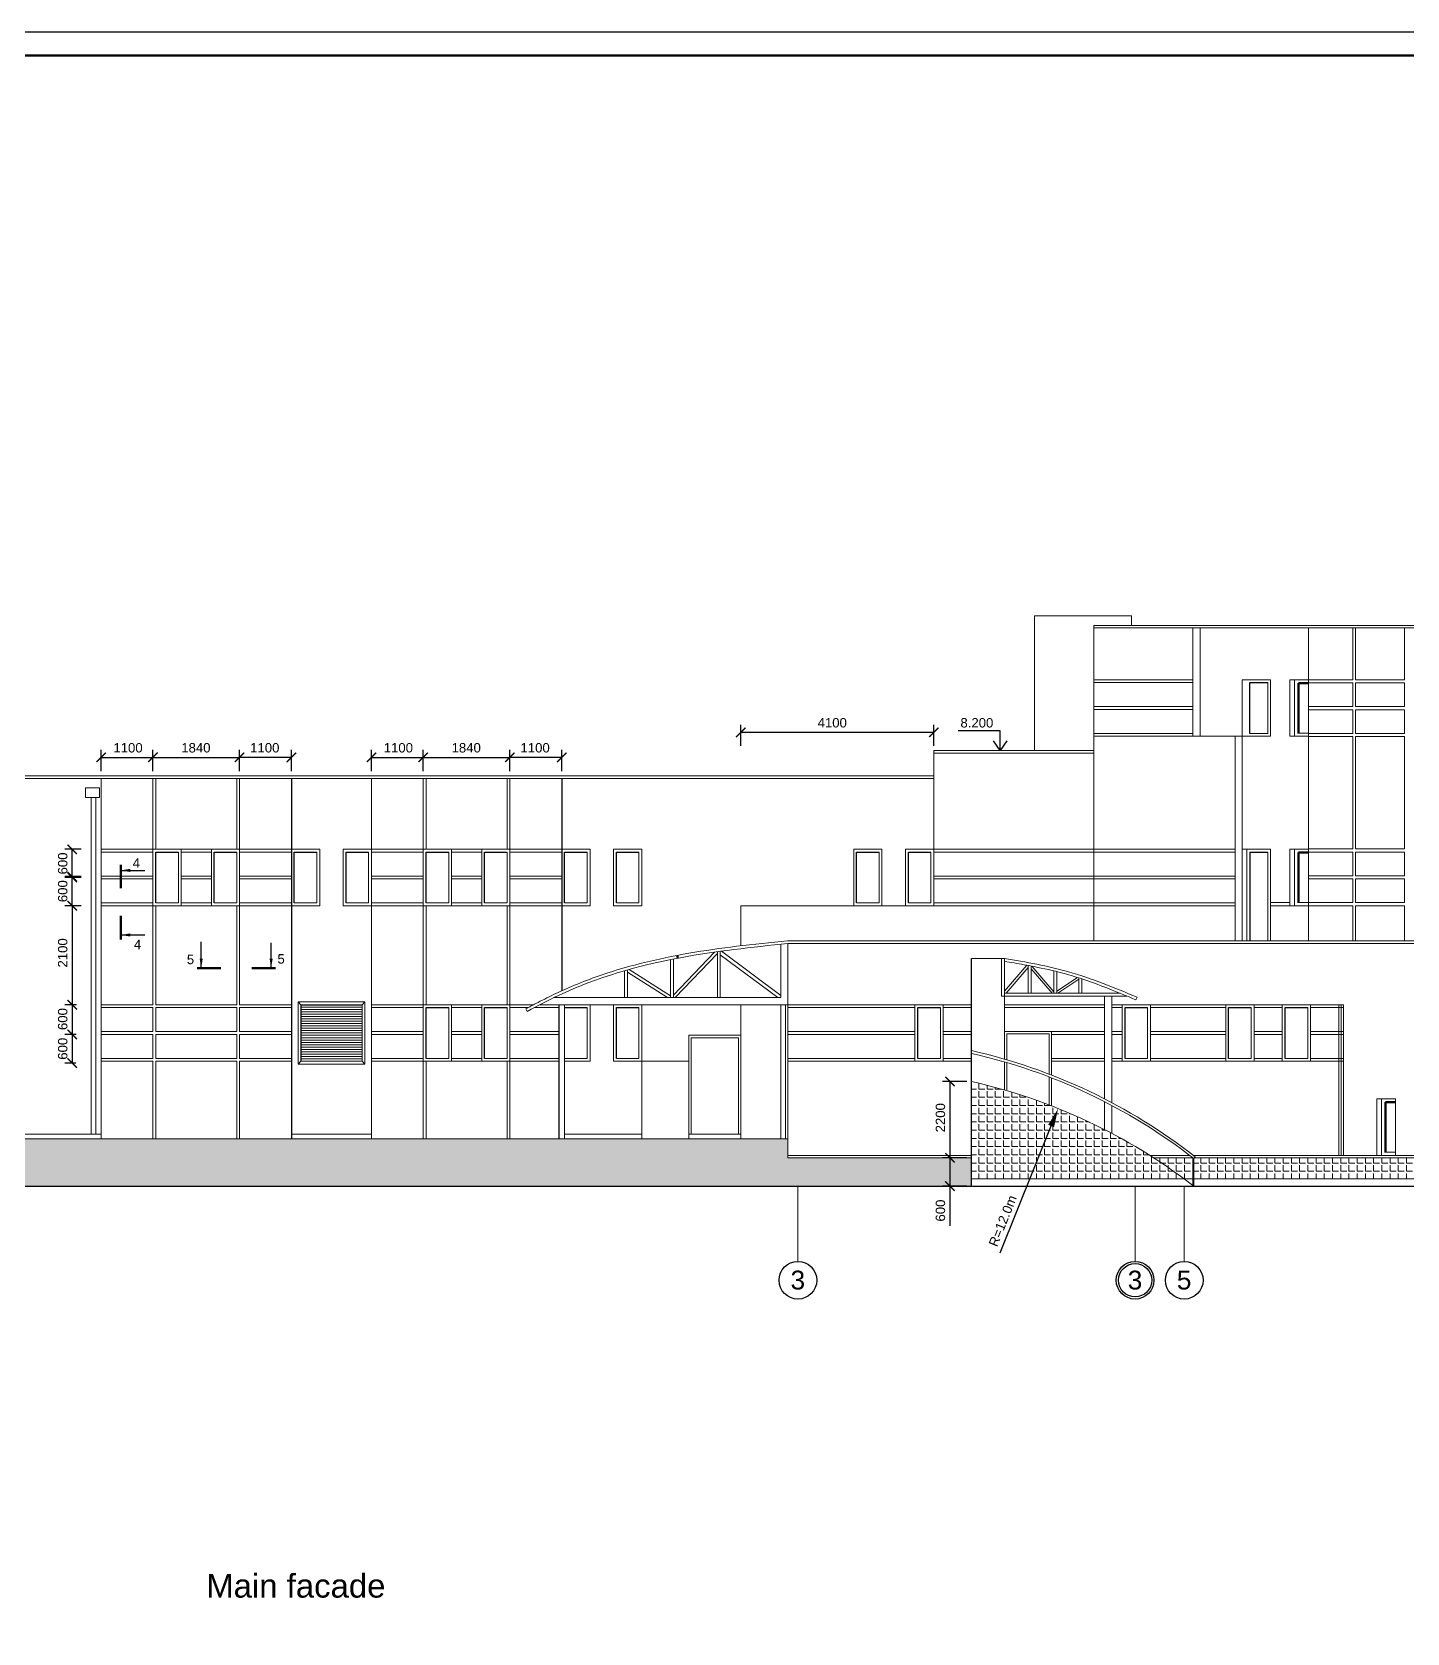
# Model space of a CAD drawing. Header units: millimetres. Extents: x -273 to 3634, y 3015 to 4572.
# Drawn here: x -25.6 to 266.4, y 4232 to 4572 of the extents above; entities that cross this region are included whole.
import ezdxf

# ---------------------------------------------------------------- set-up
doc = ezdxf.new("R2010")
doc.units = ezdxf.units.MM
doc.layers.add('@', color=250, linetype='Continuous', lineweight=60)
doc.styles.get("Standard").update_dxf_attribs({"font": 'arial.ttf', "height": 2})
doc.dimstyles.new('ISO-25', dxfattribs={"dimtxt": 2, "dimasz": 2, "dimexe": 1.6, "dimexo": 1, "dimgap": 1, "dimtad": 1, "dimdsep": 46, "dimtxsty": 'Standard', "dimblk": 'ARCHTICK', "dimcen": 2, "dimadec": 0, "dimazin": 0, "dimtfac": 1, "dimtmove": 0, "dimatfit": 3, "dimfxl": 1, "dimarcsym": 0})
pattern_1 = [(0, (-402.5253, 3013.3849), (0, 1.74625), [1.27, -0.47625]), (90, (-402.5253, 3013.3849), (-1.74625, 1e-16), [1.27, -0.47625])]

# ---------------------------------------------------------------- blocks, each defined once
blk = doc.blocks.new('_ArchTick')
at = {"color": 0, "linetype": 'ByBlock', "lineweight": 15, "const_width": 0.15}
blk.add_lwpolyline([(-0.5, -0.5), (0.5, 0.5)], dxfattribs=at)
blk = doc.blocks.new('*D29')
at = {"layer": '@', "color": 0, "lineweight": -2, "transparency": 16777216}
blk.add_line((180.01, 4312.75), (190.83, 4339.69), dxfattribs=at)
at = {"layer": '@', "color": 0, "lineweight": 15, "transparency": 16777216}
blk.add_solid([(190.21, 4339.93), (191.45, 4339.44), (192.32, 4343.4)], dxfattribs=at)
at = {"layer": 'Defpoints', "color": 0, "lineweight": 15, "transparency": 16777216}
for p in [(192.32, 4343.4), (147.62, 4232.03)]:
    blk.add_point(p, dxfattribs=at)
at = {"layer": '@', "color": 0, "lineweight": 15, "transparency": 16777216, "insert": (180.56, 4319.54), "char_height": 2, "attachment_point": 5, "rotation": 68.1308}
blk.add_mtext('R=12.0m', dxfattribs=at)
blk = doc.blocks.new('*D30')
at = {"layer": '@', "color": 0, "lineweight": -2, "transparency": 16777216}
for p, q in [((172.91, 4332.93), (167.75, 4332.93)), ((169.35, 4332.93), (169.35, 4326.93)), ((172.91, 4326.93), (167.75, 4326.93)), ((169.35, 4326.93), (169.35, 4318.51))]:
    blk.add_line(p, q, dxfattribs=at)
at = {"layer": 'Defpoints', "color": 0, "lineweight": 15, "transparency": 16777216}
for p in [(173.91, 4332.93), (169.35, 4326.93), (173.91, 4326.93)]:
    blk.add_point(p, dxfattribs=at)
at = {"layer": '@', "color": 0, "lineweight": -2, "transparency": 16777216, "xscale": 2, "yscale": 2, "zscale": 2}
for p, rotation in [((169.35, 4332.93), 90), ((169.35, 4326.93), 270)]:
    blk.add_blockref('_ArchTick', p, dxfattribs=dict(at, rotation=rotation))
at = {"layer": '@', "color": 0, "lineweight": 15, "transparency": 16777216, "insert": (167.33, 4321.72), "char_height": 2, "attachment_point": 5, "rotation": 90}
blk.add_mtext('600', dxfattribs=at)
blk = doc.blocks.new('*D31')
at = {"layer": '@', "color": 0, "lineweight": -2, "transparency": 16777216}
for p, q in [((172.91, 4349.12), (167.75, 4349.12)), ((169.35, 4349.12), (169.35, 4332.93)), ((168.35, 4332.93), (167.75, 4332.93))]:
    blk.add_line(p, q, dxfattribs=at)
at = {"layer": 'Defpoints', "color": 0, "lineweight": 15, "transparency": 16777216}
for p in [(173.91, 4349.12), (169.35, 4332.93), (169.35, 4332.93)]:
    blk.add_point(p, dxfattribs=at)
at = {"layer": '@', "color": 0, "lineweight": -2, "transparency": 16777216, "xscale": 2, "yscale": 2, "zscale": 2}
for p, rotation in [((169.35, 4349.12), 90), ((169.35, 4332.93), 270)]:
    blk.add_blockref('_ArchTick', p, dxfattribs=dict(at, rotation=rotation))
at = {"layer": '@', "color": 0, "lineweight": 15, "transparency": 16777216, "insert": (167.33, 4341.43), "char_height": 2, "attachment_point": 5, "rotation": 90}
blk.add_mtext('2200', dxfattribs=at)
blk = doc.blocks.new('*D32')
at = {"layer": '@', "color": 0, "lineweight": -2, "transparency": 16777216}
for p, q in [((124.91, 4420.43), (124.91, 4424.86)), ((165.91, 4423.26), (124.91, 4423.26)), ((165.91, 4420.43), (165.91, 4424.86))]:
    blk.add_line(p, q, dxfattribs=at)
at = {"layer": 'Defpoints', "color": 0, "lineweight": 15, "transparency": 16777216}
for p in [(124.91, 4423.26), (124.91, 4419.43), (165.91, 4419.43)]:
    blk.add_point(p, dxfattribs=at)
at = {"layer": '@', "color": 0, "lineweight": -2, "transparency": 16777216, "xscale": 2, "yscale": 2, "zscale": 2, "rotation": 180}
blk.add_blockref('_ArchTick', (124.91, 4423.26), dxfattribs=at)
at = {"layer": '@', "color": 0, "lineweight": -2, "transparency": 16777216, "xscale": 2, "yscale": 2, "zscale": 2}
blk.add_blockref('_ArchTick', (165.91, 4423.26), dxfattribs=at)
at = {"layer": '@', "color": 0, "lineweight": 15, "transparency": 16777216, "insert": (144.35, 4425.28), "char_height": 2, "attachment_point": 5}
blk.add_mtext('4100', dxfattribs=at)
blk = doc.blocks.new('*D33')
at = {"layer": '@', "color": 0, "lineweight": -2, "transparency": 16777216}
for p, q in [((75.91, 4415.03), (75.91, 4419.55)), ((86.91, 4415.03), (86.91, 4419.55)), ((86.91, 4417.95), (75.91, 4417.95))]:
    blk.add_line(p, q, dxfattribs=at)
at = {"layer": 'Defpoints', "color": 0, "lineweight": 15, "transparency": 16777216}
for p in [(75.91, 4417.95), (75.91, 4414.03), (86.91, 4414.03)]:
    blk.add_point(p, dxfattribs=at)
at = {"layer": '@', "color": 0, "lineweight": -2, "transparency": 16777216, "xscale": 2, "yscale": 2, "zscale": 2, "rotation": 180}
blk.add_blockref('_ArchTick', (75.91, 4417.95), dxfattribs=at)
at = {"layer": '@', "color": 0, "lineweight": -2, "transparency": 16777216, "xscale": 2, "yscale": 2, "zscale": 2}
blk.add_blockref('_ArchTick', (86.91, 4417.95), dxfattribs=at)
at = {"layer": '@', "color": 0, "lineweight": 15, "transparency": 16777216, "insert": (81.26, 4419.97), "char_height": 2, "attachment_point": 5}
blk.add_mtext('1100', dxfattribs=at)
blk = doc.blocks.new('*D34')
at = {"layer": '@', "color": 0, "lineweight": -2, "transparency": 16777216}
for p, q in [((57.51, 4415.03), (57.51, 4419.55)), ((75.91, 4418.95), (75.91, 4419.55)), ((57.51, 4417.95), (75.91, 4417.95))]:
    blk.add_line(p, q, dxfattribs=at)
at = {"layer": 'Defpoints', "color": 0, "lineweight": 15, "transparency": 16777216}
for p in [(75.91, 4417.95), (75.91, 4417.95), (57.51, 4414.03)]:
    blk.add_point(p, dxfattribs=at)
at = {"layer": '@', "color": 0, "lineweight": -2, "transparency": 16777216, "xscale": 2, "yscale": 2, "zscale": 2, "rotation": 180}
blk.add_blockref('_ArchTick', (57.51, 4417.95), dxfattribs=at)
at = {"layer": '@', "color": 0, "lineweight": -2, "transparency": 16777216, "xscale": 2, "yscale": 2, "zscale": 2}
blk.add_blockref('_ArchTick', (75.91, 4417.95), dxfattribs=at)
at = {"layer": '@', "color": 0, "lineweight": 15, "transparency": 16777216, "insert": (66.63, 4419.97), "char_height": 2, "attachment_point": 5}
blk.add_mtext('1840', dxfattribs=at)
blk = doc.blocks.new('*D35')
at = {"layer": '@', "color": 0, "lineweight": -2, "transparency": 16777216}
for p, q in [((46.51, 4415.03), (46.51, 4419.55)), ((57.51, 4418.95), (57.51, 4419.55)), ((46.51, 4417.95), (57.51, 4417.95))]:
    blk.add_line(p, q, dxfattribs=at)
at = {"layer": 'Defpoints', "color": 0, "lineweight": 15, "transparency": 16777216}
for p in [(57.51, 4417.95), (57.51, 4417.95), (46.51, 4414.03)]:
    blk.add_point(p, dxfattribs=at)
at = {"layer": '@', "color": 0, "lineweight": -2, "transparency": 16777216, "xscale": 2, "yscale": 2, "zscale": 2, "rotation": 180}
blk.add_blockref('_ArchTick', (46.51, 4417.95), dxfattribs=at)
at = {"layer": '@', "color": 0, "lineweight": -2, "transparency": 16777216, "xscale": 2, "yscale": 2, "zscale": 2}
blk.add_blockref('_ArchTick', (57.51, 4417.95), dxfattribs=at)
at = {"layer": '@', "color": 0, "lineweight": 15, "transparency": 16777216, "insert": (52.22, 4419.97), "char_height": 2, "attachment_point": 5}
blk.add_mtext('1100', dxfattribs=at)
blk = doc.blocks.new('*D36')
at = {"layer": '@', "color": 0, "lineweight": -2, "transparency": 16777216}
for p, q in [((0.11, 4415.03), (0.11, 4419.55)), ((18.51, 4418.95), (18.51, 4419.55)), ((0.11, 4417.95), (18.51, 4417.95))]:
    blk.add_line(p, q, dxfattribs=at)
at = {"layer": 'Defpoints', "color": 0, "lineweight": 15, "transparency": 16777216}
for p in [(18.51, 4417.95), (18.51, 4417.95), (0.11, 4414.03)]:
    blk.add_point(p, dxfattribs=at)
at = {"layer": '@', "color": 0, "lineweight": -2, "transparency": 16777216, "xscale": 2, "yscale": 2, "zscale": 2, "rotation": 180}
blk.add_blockref('_ArchTick', (0.11, 4417.95), dxfattribs=at)
at = {"layer": '@', "color": 0, "lineweight": -2, "transparency": 16777216, "xscale": 2, "yscale": 2, "zscale": 2}
blk.add_blockref('_ArchTick', (18.51, 4417.95), dxfattribs=at)
at = {"layer": '@', "color": 0, "lineweight": 15, "transparency": 16777216, "insert": (9.23, 4419.97), "char_height": 2, "attachment_point": 5}
blk.add_mtext('1840', dxfattribs=at)
blk = doc.blocks.new('*D37')
at = {"layer": '@', "color": 0, "lineweight": -2, "transparency": 16777216}
for p, q in [((-10.89, 4415.03), (-10.89, 4419.55)), ((0.11, 4418.95), (0.11, 4419.55)), ((-10.89, 4417.95), (0.11, 4417.95))]:
    blk.add_line(p, q, dxfattribs=at)
at = {"layer": 'Defpoints', "color": 0, "lineweight": 15, "transparency": 16777216}
for p in [(0.11, 4417.95), (0.11, 4417.95), (-10.89, 4414.03)]:
    blk.add_point(p, dxfattribs=at)
at = {"layer": '@', "color": 0, "lineweight": -2, "transparency": 16777216, "xscale": 2, "yscale": 2, "zscale": 2, "rotation": 180}
blk.add_blockref('_ArchTick', (-10.89, 4417.95), dxfattribs=at)
at = {"layer": '@', "color": 0, "lineweight": -2, "transparency": 16777216, "xscale": 2, "yscale": 2, "zscale": 2}
blk.add_blockref('_ArchTick', (0.11, 4417.95), dxfattribs=at)
at = {"layer": '@', "color": 0, "lineweight": 15, "transparency": 16777216, "insert": (-5.18, 4419.97), "char_height": 2, "attachment_point": 5}
blk.add_mtext('1100', dxfattribs=at)
blk = doc.blocks.new('*D38')
at = {"layer": '@', "color": 0, "lineweight": -2, "transparency": 16777216}
for p, q in [((18.51, 4415.03), (18.51, 4419.55)), ((29.51, 4415.03), (29.51, 4419.55)), ((29.51, 4417.95), (18.51, 4417.95))]:
    blk.add_line(p, q, dxfattribs=at)
at = {"layer": 'Defpoints', "color": 0, "lineweight": 15, "transparency": 16777216}
for p in [(18.51, 4417.95), (18.51, 4414.03), (29.51, 4414.03)]:
    blk.add_point(p, dxfattribs=at)
at = {"layer": '@', "color": 0, "lineweight": -2, "transparency": 16777216, "xscale": 2, "yscale": 2, "zscale": 2, "rotation": 180}
blk.add_blockref('_ArchTick', (18.51, 4417.95), dxfattribs=at)
at = {"layer": '@', "color": 0, "lineweight": -2, "transparency": 16777216, "xscale": 2, "yscale": 2, "zscale": 2}
blk.add_blockref('_ArchTick', (29.51, 4417.95), dxfattribs=at)
at = {"layer": '@', "color": 0, "lineweight": 15, "transparency": 16777216, "insert": (23.86, 4419.97), "char_height": 2, "attachment_point": 5}
blk.add_mtext('1100', dxfattribs=at)
blk = doc.blocks.new('*D45')
at = {"layer": '@', "color": 0, "lineweight": -2, "transparency": 16777216}
for p, q in [((-15.15, 4398.43), (-18.62, 4398.43)), ((-17.02, 4392.42), (-17.02, 4398.43)), ((-15.15, 4392.42), (-18.62, 4392.42))]:
    blk.add_line(p, q, dxfattribs=at)
at = {"layer": 'Defpoints', "color": 0, "lineweight": 15, "transparency": 16777216}
for p in [(-17.02, 4398.43), (-14.15, 4398.43), (-14.15, 4392.42)]:
    blk.add_point(p, dxfattribs=at)
at = {"layer": '@', "color": 0, "lineweight": -2, "transparency": 16777216, "xscale": 2, "yscale": 2, "zscale": 2}
for p, rotation in [((-17.02, 4398.43), 90), ((-17.02, 4392.42), 270)]:
    blk.add_blockref('_ArchTick', p, dxfattribs=dict(at, rotation=rotation))
at = {"layer": '@', "color": 0, "lineweight": 15, "transparency": 16777216, "insert": (-19.04, 4395.42), "char_height": 2, "attachment_point": 5, "rotation": 90}
blk.add_mtext('600', dxfattribs=at)
blk = doc.blocks.new('*D46')
at = {"layer": '@', "color": 0, "lineweight": -2, "transparency": 16777216}
for p, q in [((-15.15, 4392.62), (-18.62, 4392.62)), ((-17.02, 4386.43), (-17.02, 4392.62)), ((-15.15, 4386.43), (-18.62, 4386.43))]:
    blk.add_line(p, q, dxfattribs=at)
at = {"layer": 'Defpoints', "color": 0, "lineweight": 15, "transparency": 16777216}
for p in [(-17.02, 4392.62), (-14.15, 4392.62), (-14.15, 4386.43)]:
    blk.add_point(p, dxfattribs=at)
at = {"layer": '@', "color": 0, "lineweight": -2, "transparency": 16777216, "xscale": 2, "yscale": 2, "zscale": 2}
for p, rotation in [((-17.02, 4392.62), 90), ((-17.02, 4386.43), 270)]:
    blk.add_blockref('_ArchTick', p, dxfattribs=dict(at, rotation=rotation))
at = {"layer": '@', "color": 0, "lineweight": 15, "transparency": 16777216, "insert": (-19.04, 4389.53), "char_height": 2, "attachment_point": 5, "rotation": 90}
blk.add_mtext('600', dxfattribs=at)
blk = doc.blocks.new('*D47')
at = {"layer": '@', "color": 0, "lineweight": -2, "transparency": 16777216}
for p, q in [((-16.15, 4386.43), (-18.62, 4386.43)), ((-17.02, 4386.43), (-17.02, 4365.43)), ((-16.15, 4365.43), (-18.62, 4365.43))]:
    blk.add_line(p, q, dxfattribs=at)
at = {"layer": 'Defpoints', "color": 0, "lineweight": 15, "transparency": 16777216}
for p in [(-15.15, 4386.43), (-17.02, 4365.43), (-15.15, 4365.43)]:
    blk.add_point(p, dxfattribs=at)
at = {"layer": '@', "color": 0, "lineweight": -2, "transparency": 16777216, "xscale": 2, "yscale": 2, "zscale": 2}
for p, rotation in [((-17.02, 4386.43), 90), ((-17.02, 4365.43), 270)]:
    blk.add_blockref('_ArchTick', p, dxfattribs=dict(at, rotation=rotation))
at = {"layer": '@', "color": 0, "lineweight": 15, "transparency": 16777216, "insert": (-19.04, 4376.43), "char_height": 2, "attachment_point": 5, "rotation": 90}
blk.add_mtext('2100', dxfattribs=at)
blk = doc.blocks.new('*D48')
at = {"layer": '@', "color": 0, "lineweight": -2, "transparency": 16777216}
for p, q in [((-16.19, 4365.43), (-18.62, 4365.43)), ((-17.02, 4365.43), (-17.02, 4359.13)), ((-16.19, 4359.13), (-18.62, 4359.13))]:
    blk.add_line(p, q, dxfattribs=at)
at = {"layer": 'Defpoints', "color": 0, "lineweight": 15, "transparency": 16777216}
for p in [(-15.19, 4365.43), (-17.02, 4359.13), (-15.19, 4359.13)]:
    blk.add_point(p, dxfattribs=at)
at = {"layer": '@', "color": 0, "lineweight": -2, "transparency": 16777216, "xscale": 2, "yscale": 2, "zscale": 2}
for p, rotation in [((-17.02, 4365.43), 90), ((-17.02, 4359.13), 270)]:
    blk.add_blockref('_ArchTick', p, dxfattribs=dict(at, rotation=rotation))
at = {"layer": '@', "color": 0, "lineweight": 15, "transparency": 16777216, "insert": (-19.04, 4362.38), "char_height": 2, "attachment_point": 5, "rotation": 90}
blk.add_mtext('600', dxfattribs=at)
blk = doc.blocks.new('*D49')
at = {"layer": '@', "color": 0, "lineweight": -2, "transparency": 16777216}
for p, q in [((-16.25, 4359.13), (-18.62, 4359.13)), ((-17.02, 4359.13), (-17.02, 4353.03)), ((-16.25, 4353.03), (-18.62, 4353.03))]:
    blk.add_line(p, q, dxfattribs=at)
at = {"layer": 'Defpoints', "color": 0, "lineweight": 15, "transparency": 16777216}
for p in [(-15.25, 4359.13), (-17.02, 4353.03), (-15.25, 4353.03)]:
    blk.add_point(p, dxfattribs=at)
at = {"layer": '@', "color": 0, "lineweight": -2, "transparency": 16777216, "xscale": 2, "yscale": 2, "zscale": 2}
for p, rotation in [((-17.02, 4359.13), 90), ((-17.02, 4353.03), 270)]:
    blk.add_blockref('_ArchTick', p, dxfattribs=dict(at, rotation=rotation))
at = {"layer": '@', "color": 0, "lineweight": 15, "transparency": 16777216, "insert": (-19.04, 4356.08), "char_height": 2, "attachment_point": 5, "rotation": 90}
blk.add_mtext('600', dxfattribs=at)

msp = doc.modelspace()

# ---------------------------------------------------------------- hatches: boundary and pattern name
at = {"layer": '@', "lineweight": 15}
h = msp.add_hatch(dxfattribs=at)
h.set_pattern_fill('ANGLE', color=0, scale=0.25, style=0)
h.set_pattern_definition(pattern_1)
h.paths.add_polyline_path([(332.517, 4376.429), (312.851, 4376.429), (312.851, 4365.429), (312.851, 4353.429), (312.851, 4352.929), (306.851, 4352.929), (306.851, 4348.929), (306.851, 4348.329), (299.851, 4348.329), (294.851, 4348.329), (294.851, 4344.329), (294.851, 4343.729), (287.851, 4343.729), (282.851, 4343.729), (282.851, 4339.729), (282.851, 4339.129), (275.851, 4339.129), (270.851, 4339.129), (270.851, 4332.929), (221.226, 4332.929), (221.11, 4332.777), (221.11, 4328.429), (332.517, 4328.429)])
h = msp.add_hatch(dxfattribs=at)
h.set_pattern_fill('ANGLE', color=0, scale=0.25, style=0)
h.set_pattern_definition(pattern_1)
h.paths.add_polyline_path([(173.914, 4349.117), (173.914, 4336.929), (173.914, 4328.429), (219.087, 4328.429, 0.1046443)])
h.paths.add_polyline_path([(220.914, 4332.929), (212.58, 4332.929, -0.0164875), (219.087, 4328.429), (220.914, 4328.429)])
h = msp.add_hatch(dxfattribs=at)
h.set_pattern_fill('ANGLE', color=0, scale=0.25, style=0)
h.set_pattern_definition(pattern_1)
h.paths.add_polyline_path([(173.914, 4326.929), (173.914, 4332.929), (134.914, 4332.929), (134.914, 4336.929), (-37.686, 4336.929), (-37.686, 4326.929)])

# ---------------------------------------------------------------- linework, layer by layer
at = {"layer": '@', "color": 0, "lineweight": 30}
for p, q in [((568.136, 4571.956), (-272.864, 4571.956)), ((233.014, 4433.829), (236.814, 4433.829)), ((233.014, 4423.029), (233.014, 4433.829)), ((29.514, 4413.429), (29.514, 4339.429)), ((86.914, 4413.429), (86.914, 4368.384)), ((0.714, 4397.829), (5.514, 4397.829)), ((0.714, 4387.029), (0.714, 4397.829)), ((13.114, 4387.029), (13.114, 4397.829)), ((13.114, 4397.829), (17.914, 4397.829)), ((30.114, 4397.829), (34.914, 4397.829)), ((30.114, 4387.029), (30.114, 4397.829)), ((41.114, 4397.829), (45.914, 4397.829)), ((41.114, 4387.029), (41.114, 4397.829)), ((58.114, 4397.829), (62.914, 4397.829)), ((58.114, 4387.029), (58.114, 4397.829)), ((70.514, 4397.829), (75.314, 4397.829)), ((70.514, 4387.029), (70.514, 4397.829)), ((87.514, 4397.829), (92.314, 4397.829)), ((87.514, 4387.029), (87.514, 4397.829)), ((98.514, 4397.829), (103.314, 4397.829)), ((98.514, 4387.029), (98.514, 4397.829)), ((149.514, 4387.029), (149.514, 4397.829)), ((149.514, 4397.829), (154.314, 4397.829)), ((160.514, 4397.829), (165.314, 4397.829)), ((160.514, 4387.029), (160.514, 4397.829)), ((233.014, 4397.829), (233.014, 4379.026)), ((233.014, 4397.829), (236.814, 4397.829)), ((173.914, 4349.117), (173.914, 4375.266)), ((31.514, 4365.429), (31.514, 4353.429)), ((31.514, 4365.429), (44.514, 4365.429)), ((58.114, 4364.829), (62.914, 4364.829)), ((58.114, 4354.029), (58.114, 4364.829)), ((70.514, 4364.829), (75.314, 4364.829)), ((70.514, 4354.029), (70.514, 4364.829)), ((86.309, 4365.331), (86.309, 4336.929)), ((87.514, 4364.829), (92.314, 4364.829)), ((98.514, 4354.029), (98.514, 4364.829)), ((98.514, 4364.829), (103.314, 4364.829)), ((162.514, 4364.829), (167.314, 4364.829)), ((162.514, 4354.029), (162.514, 4364.829)), ((206.514, 4354.029), (206.514, 4364.829)), ((206.514, 4364.829), (211.314, 4364.829)), ((228.514, 4364.829), (233.314, 4364.829)), ((228.514, 4354.029), (228.514, 4364.829)), ((240.514, 4354.029), (240.514, 4364.829)), ((240.514, 4364.829), (245.314, 4364.829)), ((173.914, 4336.929), (173.914, 4349.117)), ((29.514, 4339.429), (29.514, 4336.929)), ((173.914, 4326.929), (173.914, 4336.929)), ((-192.686, 4326.929), (345.914, 4326.929))]:
    msp.add_line(p, q, dxfattribs=at)
at = {"layer": '@', "color": 0, "lineweight": 50}
for p, q in [((-252.864, 4566.956), (563.136, 4566.956)), ((243.338, 4433.729), (245.478, 4433.729)), ((243.338, 4433.729), (243.338, 4423.106)), ((243.338, 4397.729), (243.338, 4387.106)), ((243.338, 4397.729), (245.478, 4397.729)), ((-6.711, 4395.144), (-6.711, 4390.144)), ((-6.711, 4384.284), (-6.711, 4379.284)), ((9.523, 4373.218), (14.523, 4373.218)), ((21.108, 4373.218), (26.108, 4373.218)), ((261.814, 4344.729), (261.814, 4334.106)), ((261.814, 4344.729), (263.954, 4344.729))]:
    msp.add_line(p, q, dxfattribs=at)
at = {"layer": '@', "color": 0, "lineweight": 15}
for p, q in [((207.885, 4447.981), (187.277, 4447.981)), ((187.277, 4447.981), (187.277, 4419.429)), ((207.885, 4445.929), (207.885, 4447.981)), ((199.914, 4419.429), (199.914, 4445.929)), ((199.914, 4445.929), (345.914, 4445.929)), ((199.914, 4445.429), (345.914, 4445.429)), ((220.914, 4422.429), (220.914, 4445.429)), ((222.478, 4445.429), (222.478, 4422.429)), ((245.478, 4445.429), (245.478, 4379.026)), ((254.878, 4445.429), (254.878, 4434.429)), ((255.478, 4445.429), (255.478, 4434.429)), ((265.878, 4445.429), (265.878, 4434.429)), ((199.914, 4434.429), (220.914, 4434.429)), ((199.914, 4433.829), (220.914, 4433.829)), ((231.414, 4434.429), (237.414, 4434.429)), ((231.414, 4422.429), (231.414, 4434.429)), ((236.814, 4423.029), (236.814, 4433.829)), ((237.414, 4422.429), (237.414, 4434.429)), ((241.478, 4434.429), (241.478, 4422.429)), ((245.478, 4434.429), (241.478, 4434.429)), ((242.478, 4422.429), (242.478, 4434.429)), ((245.478, 4434.429), (254.878, 4434.429)), ((245.478, 4433.753), (254.878, 4433.753)), ((254.878, 4433.753), (254.878, 4428.729)), ((255.478, 4434.429), (265.878, 4434.429)), ((255.478, 4433.753), (255.478, 4428.729)), ((255.478, 4433.753), (265.878, 4433.753)), ((265.878, 4433.753), (265.878, 4428.729)), ((199.914, 4428.729), (220.914, 4428.729)), ((199.914, 4428.129), (220.914, 4428.129)), ((245.478, 4428.729), (254.878, 4428.729)), ((245.478, 4428.053), (254.878, 4428.053)), ((254.878, 4428.053), (254.878, 4423.029)), ((255.478, 4428.729), (265.878, 4428.729)), ((255.478, 4428.053), (255.478, 4423.029)), ((255.478, 4428.053), (265.878, 4428.053)), ((265.878, 4428.053), (265.878, 4423.029)), ((199.914, 4423.029), (220.914, 4423.029)), ((199.914, 4422.429), (220.914, 4422.429)), ((220.914, 4422.429), (237.414, 4422.429)), ((229.914, 4379.026), (229.914, 4422.429)), ((231.414, 4379.026), (231.414, 4422.429)), ((233.014, 4423.029), (236.814, 4423.029)), ((241.478, 4422.429), (243.338, 4422.429)), ((243.122, 4423.106), (245.478, 4423.106)), ((243.338, 4422.429), (245.478, 4422.429)), ((245.478, 4423.029), (254.878, 4423.029)), ((255.478, 4423.029), (265.878, 4423.029)), ((165.914, 4419.429), (199.914, 4419.429)), ((165.914, 4386.429), (165.914, 4419.429)), ((199.914, 4419.429), (199.914, 4379.026)), ((245.478, 4422.353), (254.878, 4422.353)), ((254.878, 4422.353), (254.878, 4398.506)), ((255.478, 4422.353), (255.478, 4398.506)), ((255.478, 4422.353), (265.878, 4422.353)), ((265.878, 4422.353), (265.878, 4398.506)), ((165.914, 4418.829), (199.914, 4418.829)), ((-163.686, 4414.029), (165.914, 4414.029)), ((-163.686, 4413.429), (165.914, 4413.429)), ((-10.886, 4413.429), (-10.886, 4336.929)), ((0.114, 4413.429), (0.114, 4365.429)), ((0.714, 4398.429), (0.714, 4413.429)), ((17.914, 4398.429), (17.914, 4413.429)), ((18.514, 4413.429), (18.514, 4365.429)), ((46.514, 4413.429), (46.514, 4336.929)), ((57.514, 4413.429), (57.514, 4336.929)), ((58.114, 4398.429), (58.114, 4413.429)), ((75.314, 4398.429), (75.314, 4413.429)), ((75.914, 4413.429), (75.914, 4336.929)), ((-11.237, 4411.446), (-14.237, 4411.446)), ((-14.237, 4411.446), (-14.237, 4409.446)), ((-14.237, 4409.446), (-11.237, 4409.446)), ((-12.983, 4409.446), (-12.983, 4337.929)), ((-11.983, 4409.446), (-11.983, 4337.929)), ((-11.237, 4409.446), (-11.237, 4411.446)), ((-10.886, 4398.429), (35.514, 4398.429)), ((-10.886, 4397.829), (0.114, 4397.829)), ((5.514, 4387.029), (5.514, 4397.829)), ((6.114, 4386.429), (6.114, 4398.429)), ((6.114, 4397.829), (12.514, 4397.829)), ((12.514, 4386.429), (12.514, 4398.429)), ((17.914, 4387.029), (17.914, 4397.829)), ((18.514, 4397.829), (29.514, 4397.829)), ((34.914, 4397.829), (34.914, 4387.029)), ((35.514, 4398.429), (35.514, 4386.429)), ((40.514, 4386.429), (40.514, 4398.429)), ((40.514, 4398.429), (86.914, 4398.429)), ((45.914, 4387.029), (45.914, 4397.829)), ((46.514, 4386.429), (46.514, 4398.429)), ((46.514, 4397.829), (57.514, 4397.829)), ((62.914, 4387.029), (62.914, 4397.829)), ((63.514, 4386.429), (63.514, 4398.429)), ((63.514, 4397.829), (69.914, 4397.829)), ((69.914, 4386.429), (69.914, 4398.429)), ((75.314, 4387.029), (75.314, 4397.829)), ((75.914, 4397.829), (86.914, 4397.829)), ((86.914, 4398.429), (92.914, 4398.429)), ((92.314, 4387.029), (92.314, 4397.829)), ((92.914, 4386.429), (92.914, 4398.429)), ((97.914, 4386.429), (97.914, 4398.429)), ((97.914, 4398.429), (103.914, 4398.429)), ((103.314, 4387.029), (103.314, 4397.829)), ((103.914, 4386.429), (103.914, 4398.429)), ((148.914, 4398.429), (154.914, 4398.429)), ((148.914, 4398.429), (148.914, 4386.429)), ((154.314, 4387.029), (154.314, 4397.829)), ((154.914, 4386.429), (154.914, 4398.429)), ((159.914, 4398.429), (165.914, 4398.429)), ((159.914, 4386.429), (159.914, 4398.429)), ((165.314, 4387.029), (165.314, 4397.829)), ((165.914, 4398.429), (192.914, 4398.429)), ((165.914, 4397.829), (192.914, 4397.829)), ((192.914, 4398.429), (219.914, 4398.429)), ((192.914, 4397.829), (219.914, 4397.829)), ((219.914, 4398.429), (229.914, 4398.429)), ((219.914, 4397.829), (229.914, 4397.829)), ((231.414, 4398.429), (232.414, 4398.429)), ((232.414, 4398.429), (232.414, 4379.026)), ((232.414, 4398.429), (237.414, 4398.429)), ((236.814, 4397.829), (236.814, 4379.026)), ((237.414, 4398.429), (237.414, 4379.026)), ((241.478, 4398.429), (241.478, 4386.429)), ((245.478, 4398.429), (241.478, 4398.429)), ((242.478, 4386.429), (242.478, 4398.429)), ((245.478, 4398.506), (254.878, 4398.506)), ((245.478, 4397.829), (254.878, 4397.829)), ((254.878, 4397.829), (254.878, 4392.806)), ((255.478, 4398.506), (265.878, 4398.506)), ((255.478, 4397.829), (255.478, 4392.806)), ((255.478, 4397.829), (265.878, 4397.829)), ((265.878, 4397.829), (265.878, 4392.806)), ((-10.886, 4392.729), (0.114, 4392.729)), ((-10.886, 4392.129), (0.114, 4392.129)), ((6.114, 4392.729), (12.514, 4392.729)), ((6.114, 4392.129), (12.514, 4392.129)), ((18.514, 4392.729), (29.514, 4392.729)), ((18.514, 4392.129), (29.514, 4392.129)), ((46.514, 4392.729), (57.514, 4392.729)), ((46.514, 4392.129), (57.514, 4392.129)), ((63.514, 4392.729), (69.914, 4392.729)), ((63.514, 4392.129), (69.914, 4392.129)), ((75.914, 4392.729), (86.914, 4392.729)), ((75.914, 4392.129), (86.914, 4392.129)), ((165.914, 4392.729), (192.914, 4392.729)), ((165.914, 4392.129), (192.914, 4392.129)), ((192.914, 4392.729), (219.914, 4392.729)), ((192.914, 4392.129), (219.914, 4392.129)), ((219.914, 4392.729), (229.914, 4392.729)), ((219.914, 4392.129), (229.914, 4392.129)), ((245.478, 4392.806), (254.878, 4392.806)), ((245.478, 4392.129), (254.878, 4392.129)), ((254.878, 4392.129), (254.878, 4387.106)), ((255.478, 4392.806), (265.878, 4392.806)), ((255.478, 4392.129), (265.878, 4392.129)), ((255.478, 4392.129), (255.478, 4387.106)), ((265.878, 4392.129), (265.878, 4387.106)), ((-10.886, 4387.029), (0.114, 4387.029)), ((-10.886, 4386.429), (35.514, 4386.429)), ((0.714, 4387.029), (5.514, 4387.029)), ((0.714, 4386.429), (0.714, 4365.429)), ((6.114, 4387.029), (12.514, 4387.029)), ((13.114, 4387.029), (17.914, 4387.029)), ((17.914, 4386.429), (17.914, 4365.429)), ((18.514, 4387.029), (29.514, 4387.029)), ((30.114, 4387.029), (34.914, 4387.029)), ((40.514, 4386.429), (86.914, 4386.429)), ((41.114, 4387.029), (45.914, 4387.029)), ((46.514, 4387.029), (57.514, 4387.029)), ((58.114, 4387.029), (62.914, 4387.029)), ((58.114, 4386.429), (58.114, 4365.429)), ((63.514, 4387.029), (69.914, 4387.029)), ((70.514, 4387.029), (75.314, 4387.029)), ((75.314, 4386.429), (75.314, 4365.429)), ((75.914, 4387.029), (86.914, 4387.029)), ((86.914, 4386.429), (92.914, 4386.429)), ((87.514, 4387.029), (92.314, 4387.029)), ((97.914, 4386.429), (103.914, 4386.429)), ((98.514, 4387.029), (103.314, 4387.029)), ((124.914, 4386.429), (124.914, 4377.931)), ((124.914, 4386.429), (165.914, 4386.429)), ((149.514, 4387.029), (154.314, 4387.029)), ((160.514, 4387.029), (165.314, 4387.029)), ((165.914, 4387.029), (192.914, 4387.029)), ((165.914, 4386.429), (192.914, 4386.429)), ((192.914, 4387.029), (219.914, 4387.029)), ((192.914, 4386.429), (219.914, 4386.429)), ((219.914, 4387.029), (229.914, 4387.029)), ((219.914, 4386.429), (229.914, 4386.429)), ((241.478, 4387.106), (237.414, 4387.106)), ((241.478, 4386.429), (237.414, 4386.429)), ((241.478, 4386.429), (243.338, 4386.429)), ((243.122, 4387.106), (245.478, 4387.106)), ((243.338, 4386.429), (245.478, 4386.429)), ((245.478, 4387.106), (254.878, 4387.106)), ((245.478, 4386.429), (254.878, 4386.429)), ((254.878, 4386.429), (254.878, 4379.026)), ((255.478, 4387.106), (265.878, 4387.106)), ((255.478, 4386.429), (255.478, 4379.026)), ((255.478, 4386.429), (265.878, 4386.429)), ((265.878, 4386.429), (265.878, 4379.026)), ((133.414, 4378.272), (133.414, 4366.929)), ((134.851, 4379.026), (312.851, 4379.026)), ((134.914, 4378.429), (134.914, 4336.929)), ((134.914, 4378.429), (312.851, 4378.429)), ((110.032, 4375.016), (110.032, 4366.929)), ((110.632, 4367.462), (119.336, 4376.597)), ((110.632, 4375.136), (110.632, 4366.929)), ((111.025, 4366.929), (119.973, 4376.321)), ((119.973, 4376.687), (119.973, 4366.929)), ((120.573, 4376.77), (120.573, 4366.929)), ((120.573, 4376.034), (132.766, 4366.929)), ((120.822, 4376.804), (133.414, 4367.401)), ((173.914, 4375.266), (180.914, 4375.266)), ((180.314, 4375.266), (180.314, 4367.266)), ((180.914, 4375.266), (180.914, 4353.877)), ((100.267, 4372.643), (100.267, 4366.929)), ((100.867, 4372.815), (100.867, 4366.929)), ((100.867, 4372.346), (109.363, 4366.929)), ((101.231, 4372.917), (110.032, 4367.306)), ((180.914, 4368.283), (185.687, 4373.809)), ((181.262, 4367.866), (185.958, 4373.302)), ((185.958, 4373.758), (185.958, 4367.866)), ((186.558, 4373.644), (186.558, 4367.866)), ((186.558, 4373.052), (191.046, 4367.866)), ((186.711, 4373.615), (191.419, 4368.174)), ((191.419, 4372.608), (191.419, 4367.866)), ((192.019, 4372.462), (192.019, 4367.866)), ((192.019, 4368.299), (196.428, 4371.221)), ((192.231, 4367.866), (196.741, 4370.855)), ((196.741, 4371.121), (196.741, 4367.866)), ((197.341, 4370.925), (197.341, 4367.866)), ((-10.886, 4365.429), (0.114, 4365.429)), ((-10.886, 4364.829), (0.114, 4364.829)), ((0.114, 4364.829), (0.114, 4359.729)), ((0.714, 4365.429), (17.914, 4365.429)), ((0.714, 4364.829), (0.714, 4359.729)), ((0.714, 4364.829), (17.914, 4364.829)), ((17.914, 4364.829), (17.914, 4359.729)), ((18.514, 4365.429), (29.514, 4365.429)), ((18.514, 4364.829), (29.514, 4364.829)), ((18.514, 4364.829), (18.514, 4359.729)), ((31.514, 4366.029), (30.914, 4366.029)), ((30.914, 4366.029), (30.914, 4365.429)), ((30.914, 4366.029), (31.514, 4365.429)), ((30.914, 4365.429), (30.914, 4353.429)), ((31.514, 4366.029), (44.514, 4366.029)), ((44.514, 4364.929), (31.514, 4364.929)), ((44.514, 4366.029), (45.114, 4366.029)), ((45.114, 4366.029), (44.514, 4365.429)), ((44.514, 4365.429), (44.514, 4353.429)), ((45.114, 4366.029), (45.114, 4365.429)), ((45.114, 4365.429), (45.114, 4353.429)), ((46.514, 4365.429), (57.514, 4365.429)), ((46.514, 4364.829), (57.514, 4364.829)), ((63.514, 4365.429), (57.514, 4365.429)), ((62.914, 4354.029), (62.914, 4364.829)), ((63.514, 4353.429), (63.514, 4365.429)), ((63.514, 4365.429), (69.914, 4365.429)), ((63.514, 4364.829), (69.914, 4364.829)), ((69.914, 4365.429), (75.914, 4365.429)), ((69.914, 4353.429), (69.914, 4365.429)), ((75.314, 4354.029), (75.314, 4364.829)), ((75.914, 4365.429), (80.979, 4365.429)), ((75.914, 4364.829), (79.843, 4364.829)), ((81.127, 4364.829), (86.309, 4364.829)), ((82.273, 4365.429), (86.914, 4365.429)), ((86.914, 4366.929), (85.239, 4366.929)), ((92.914, 4366.929), (86.914, 4366.929)), ((92.914, 4365.429), (86.914, 4365.429)), ((87.514, 4365.429), (87.514, 4336.929)), ((92.314, 4354.029), (92.314, 4364.829)), ((92.914, 4366.929), (97.914, 4366.929)), ((92.914, 4353.429), (92.914, 4365.429)), ((92.914, 4365.429), (97.914, 4365.429)), ((97.914, 4366.929), (103.914, 4366.929)), ((97.914, 4365.429), (103.914, 4365.429)), ((97.914, 4353.429), (97.914, 4365.429)), ((103.314, 4354.029), (103.314, 4364.829)), ((103.914, 4366.929), (133.414, 4366.929)), ((103.914, 4353.429), (103.914, 4365.429)), ((103.914, 4365.429), (134.914, 4365.429)), ((124.914, 4358.929), (124.914, 4365.429)), ((133.414, 4365.429), (133.414, 4336.929)), ((134.414, 4365.429), (134.414, 4336.929)), ((134.914, 4365.429), (161.914, 4365.429)), ((134.914, 4364.829), (161.914, 4364.829)), ((161.914, 4365.429), (167.914, 4365.429)), ((161.914, 4353.429), (161.914, 4365.429)), ((167.314, 4354.029), (167.314, 4364.829)), ((167.914, 4365.429), (173.914, 4365.429)), ((167.914, 4353.429), (167.914, 4365.429)), ((167.914, 4364.829), (173.914, 4364.829)), ((180.314, 4367.266), (206.914, 4367.266)), ((180.914, 4367.866), (205.452, 4367.866)), ((180.914, 4365.429), (202.182, 4365.429)), ((180.914, 4364.829), (202.182, 4364.829)), ((202.182, 4367.266), (202.182, 4345.432)), ((203.682, 4367.266), (203.682, 4344.65)), ((203.682, 4365.429), (205.914, 4365.429)), ((203.682, 4364.829), (205.914, 4364.829)), ((205.914, 4353.429), (205.914, 4365.429)), ((205.914, 4365.429), (211.914, 4365.429)), ((208.805, 4366.467), (209.067, 4367.008)), ((211.314, 4354.029), (211.314, 4364.829)), ((211.914, 4353.429), (211.914, 4365.429)), ((211.914, 4365.429), (227.914, 4365.429)), ((211.914, 4364.829), (227.914, 4364.829)), ((227.914, 4365.429), (227.914, 4353.429)), ((227.914, 4365.429), (233.914, 4365.429)), ((233.314, 4354.029), (233.314, 4364.829)), ((233.914, 4353.429), (233.914, 4365.429)), ((233.914, 4365.429), (238.914, 4365.429)), ((233.914, 4364.829), (238.914, 4364.829)), ((238.914, 4365.429), (239.914, 4365.429)), ((238.914, 4364.829), (239.914, 4364.829)), ((239.914, 4353.429), (239.914, 4365.429)), ((239.914, 4365.429), (245.914, 4365.429)), ((245.314, 4354.029), (245.314, 4364.829)), ((245.914, 4353.429), (245.914, 4365.429)), ((245.914, 4365.429), (250.914, 4365.429)), ((245.914, 4364.829), (250.914, 4364.829)), ((250.914, 4365.429), (251.914, 4365.429)), ((250.914, 4364.829), (251.914, 4364.829)), ((251.914, 4365.429), (251.914, 4333.429)), ((251.914, 4365.429), (252.914, 4365.429)), ((251.914, 4364.829), (252.914, 4364.829)), ((252.414, 4365.429), (252.414, 4333.429)), ((252.914, 4365.429), (252.914, 4333.429)), ((44.514, 4364.429), (31.514, 4364.429)), ((44.514, 4363.929), (31.514, 4363.929)), ((44.514, 4363.429), (31.514, 4363.429)), ((44.514, 4362.929), (31.514, 4362.929)), ((44.514, 4362.429), (31.514, 4362.429)), ((44.514, 4361.929), (31.514, 4361.929)), ((44.514, 4361.429), (31.514, 4361.429)), ((79.31, 4364.547), (79.591, 4364.017)), ((-10.886, 4359.729), (0.114, 4359.729)), ((-10.886, 4359.129), (0.114, 4359.129)), ((0.114, 4359.129), (0.114, 4354.029)), ((0.714, 4359.729), (17.914, 4359.729)), ((0.714, 4359.129), (17.914, 4359.129)), ((0.714, 4359.129), (0.714, 4354.029)), ((17.914, 4359.129), (17.914, 4354.029)), ((18.514, 4359.729), (29.514, 4359.729)), ((18.514, 4359.129), (29.514, 4359.129)), ((18.514, 4359.129), (18.514, 4354.029)), ((44.514, 4360.929), (31.514, 4360.929)), ((44.514, 4360.429), (31.514, 4360.429)), ((44.514, 4359.929), (31.514, 4359.929)), ((44.514, 4359.429), (31.514, 4359.429)), ((44.514, 4358.929), (31.514, 4358.929)), ((44.514, 4358.429), (31.514, 4358.429)), ((44.514, 4357.929), (31.514, 4357.929)), ((46.514, 4359.729), (57.514, 4359.729)), ((46.514, 4359.129), (57.514, 4359.129)), ((63.514, 4359.729), (69.914, 4359.729)), ((63.514, 4359.129), (69.914, 4359.129)), ((75.914, 4359.729), (86.309, 4359.729)), ((75.914, 4359.129), (86.309, 4359.129)), ((113.914, 4336.929), (113.914, 4358.929)), ((113.914, 4358.929), (124.914, 4358.929)), ((114.414, 4337.929), (114.414, 4358.429)), ((114.414, 4358.429), (124.414, 4358.429)), ((124.414, 4358.429), (124.414, 4337.929)), ((124.914, 4358.929), (124.914, 4336.929)), ((134.914, 4359.729), (161.914, 4359.729)), ((134.914, 4359.129), (161.914, 4359.129)), ((167.914, 4359.729), (173.914, 4359.729)), ((167.914, 4359.129), (173.914, 4359.129)), ((180.914, 4359.729), (202.182, 4359.729)), ((181.414, 4359.229), (190.414, 4359.229)), ((181.414, 4359.229), (181.414, 4353.731)), ((190.414, 4359.229), (190.414, 4350.684)), ((190.914, 4359.729), (190.914, 4350.491)), ((190.914, 4359.129), (202.182, 4359.129)), ((203.682, 4359.729), (205.914, 4359.729)), ((203.682, 4359.129), (205.914, 4359.129)), ((211.914, 4359.729), (227.914, 4359.729)), ((211.914, 4359.129), (227.914, 4359.129)), ((233.914, 4359.729), (238.914, 4359.729)), ((233.914, 4359.129), (238.914, 4359.129)), ((238.914, 4359.729), (239.914, 4359.729)), ((238.914, 4359.129), (239.914, 4359.129)), ((245.914, 4359.729), (250.914, 4359.729)), ((245.914, 4359.129), (250.914, 4359.129)), ((250.914, 4359.729), (251.914, 4359.729)), ((250.914, 4359.129), (251.914, 4359.129)), ((251.914, 4359.729), (252.914, 4359.729)), ((251.914, 4359.129), (252.914, 4359.129)), ((44.514, 4357.429), (31.514, 4357.429)), ((44.514, 4356.929), (31.514, 4356.929)), ((44.514, 4356.429), (31.514, 4356.429)), ((44.514, 4355.929), (31.514, 4355.929)), ((44.514, 4355.429), (31.514, 4355.429)), ((44.514, 4354.929), (31.514, 4354.929)), ((44.514, 4354.429), (31.514, 4354.429)), ((-10.886, 4354.029), (0.114, 4354.029)), ((-10.886, 4353.429), (0.114, 4353.429)), ((0.114, 4353.429), (0.114, 4336.929)), ((0.714, 4354.029), (17.914, 4354.029)), ((0.714, 4353.429), (0.714, 4336.929)), ((0.714, 4353.429), (17.914, 4353.429)), ((17.914, 4353.429), (17.914, 4336.929)), ((18.514, 4354.029), (29.514, 4354.029)), ((18.514, 4353.429), (29.514, 4353.429)), ((18.514, 4353.429), (18.514, 4336.929)), ((30.914, 4353.429), (30.914, 4352.829)), ((30.914, 4352.829), (31.514, 4353.429)), ((30.914, 4352.829), (31.514, 4352.829)), ((44.514, 4353.929), (31.514, 4353.929)), ((44.514, 4353.429), (31.514, 4353.429)), ((44.514, 4352.829), (31.514, 4352.829)), ((45.114, 4352.829), (44.514, 4353.429)), ((45.114, 4352.829), (44.514, 4352.829)), ((45.114, 4353.429), (45.114, 4352.829)), ((46.514, 4354.029), (57.514, 4354.029)), ((46.514, 4353.429), (57.514, 4353.429)), ((63.514, 4353.429), (57.514, 4353.429)), ((58.114, 4354.029), (62.914, 4354.029)), ((58.114, 4353.429), (58.114, 4336.929)), ((63.514, 4354.029), (69.914, 4354.029)), ((63.514, 4353.429), (69.914, 4353.429)), ((69.914, 4353.429), (75.914, 4353.429)), ((70.514, 4354.029), (75.314, 4354.029)), ((75.314, 4353.429), (75.314, 4336.929)), ((75.914, 4354.029), (86.309, 4354.029)), ((75.914, 4353.429), (86.309, 4353.429)), ((87.514, 4354.029), (92.314, 4354.029)), ((92.914, 4353.429), (87.514, 4353.429)), ((97.914, 4353.429), (103.914, 4353.429)), ((98.514, 4354.029), (103.314, 4354.029)), ((103.914, 4353.429), (103.914, 4336.929)), ((103.914, 4353.429), (113.914, 4353.429)), ((134.914, 4354.029), (161.914, 4354.029)), ((134.914, 4353.429), (161.914, 4353.429)), ((161.914, 4353.429), (167.914, 4353.429)), ((162.514, 4354.029), (167.314, 4354.029)), ((167.914, 4354.029), (173.914, 4354.029)), ((167.914, 4353.429), (173.914, 4353.429)), ((180.914, 4353.277), (180.914, 4347.322)), ((181.414, 4353.131), (181.414, 4347.322)), ((190.914, 4354.029), (202.182, 4354.029)), ((190.914, 4353.429), (202.182, 4353.429)), ((203.682, 4354.029), (205.914, 4354.029)), ((203.682, 4353.429), (205.914, 4353.429)), ((205.914, 4353.429), (211.914, 4353.429)), ((206.514, 4354.029), (211.314, 4354.029)), ((211.914, 4354.029), (227.914, 4354.029)), ((211.914, 4353.429), (227.914, 4353.429)), ((227.914, 4353.429), (233.914, 4353.429)), ((228.514, 4354.029), (233.314, 4354.029)), ((233.914, 4354.029), (238.914, 4354.029)), ((233.914, 4353.429), (238.914, 4353.429)), ((238.914, 4354.029), (239.914, 4354.029)), ((238.914, 4353.429), (239.914, 4353.429)), ((239.914, 4353.429), (245.914, 4353.429)), ((240.514, 4354.029), (245.314, 4354.029)), ((245.914, 4354.029), (250.914, 4354.029)), ((245.914, 4353.429), (250.914, 4353.429)), ((250.914, 4354.029), (251.914, 4354.029)), ((250.914, 4353.429), (251.914, 4353.429)), ((251.914, 4354.029), (252.914, 4354.029)), ((251.914, 4353.429), (252.914, 4353.429)), ((190.414, 4350.084), (190.414, 4344.143)), ((190.914, 4349.891), (190.914, 4343.951)), ((202.182, 4344.832), (202.182, 4338.911)), ((259.954, 4345.429), (259.954, 4333.429)), ((263.954, 4345.429), (259.954, 4345.429)), ((260.954, 4333.429), (260.954, 4345.429)), ((263.954, 4345.429), (263.954, 4333.429)), ((203.682, 4344.05), (203.682, 4338.132)), ((-37.686, 4337.929), (-10.886, 4337.929)), ((29.514, 4337.929), (46.514, 4337.929)), ((87.514, 4337.929), (103.914, 4337.929)), ((113.914, 4337.929), (124.914, 4337.929)), ((-37.686, 4336.929), (134.914, 4336.929)), ((134.914, 4336.929), (134.914, 4332.929)), ((261.598, 4334.106), (263.954, 4334.106)), ((173.914, 4333.429), (134.914, 4333.429)), ((173.914, 4332.929), (134.914, 4332.929)), ((211.797, 4333.429), (220.263, 4333.429)), ((212.58, 4332.929), (220.914, 4332.929)), ((220.914, 4327.048), (220.914, 4332.929)), ((221.043, 4333.429), (270.851, 4333.429)), ((221.11, 4332.777), (221.397, 4333.153)), ((221.11, 4332.777), (221.11, 4326.929)), ((221.226, 4332.929), (270.851, 4332.929)), ((220.914, 4328.429), (173.914, 4328.429)), ((332.517, 4328.429), (221.11, 4328.429)), ((137.066, 4326.929), (137.066, 4310.929)), ((208.662, 4326.929), (208.662, 4310.929)), ((219.087, 4326.929), (219.087, 4310.929))]:
    msp.add_line(p, q, dxfattribs=at)
at = {"layer": '@', "color": 0, "lineweight": 50}
msp.add_circle((111.505, 4375.614), 0.0977, dxfattribs=at)
at = {"layer": '@', "color": 0, "lineweight": 30}
for centre, radius in [((137.066, 4306.929), 4), ((208.662, 4306.929), 4), ((208.662, 4306.929), 3.536), ((219.087, 4306.929), 4)]:
    msp.add_circle(centre, radius, dxfattribs=at)
at = {"layer": '@', "color": 0, "lineweight": 15}
for centre, start, end in [((147.465, 4238.633), 51.96812, 77.26714), ((147.465, 4238.033), 52.1417, 77.26714), ((147.619, 4232.033), 52.35318, 77.34232)]:
    msp.add_arc(centre, 120, start, end, dxfattribs=at)
for points, knots in [([(134.851, 4379.026), (131.251, 4378.648), (127.647, 4378.269), (120.67, 4377.41), (117.296, 4376.938), (107.202, 4375.192), (100.494, 4373.573), (92.344, 4370.665), (90.661, 4370.011), (87.71, 4368.756), (86.432, 4368.175), (83.911, 4366.952), (82.666, 4366.313), (80.721, 4365.295), (80.015, 4364.921), (79.31, 4364.547)], [0, 0, 0, 0, 10.8640452, 10.8640452, 21.0515045, 21.0515045, 41.4264232, 41.4264232, 46.8000287, 46.8000287, 50.9776343, 50.9776343, 55.1552399, 55.1552399, 57.5476505, 57.5476505, 57.5476505, 57.5476505]), ([(180.914, 4375.266), (185.501, 4374.472), (195.197, 4372.794), (204.286, 4369.021), (209.067, 4367.008)], [0, 0, 0, 0, 13.9218667, 29.4240258, 29.4240258, 29.4240258, 29.4240258]), ([(180.914, 4374.657), (181.594, 4374.539), (182.274, 4374.421), (184.379, 4374.052), (185.801, 4373.794), (189.257, 4373.115), (191.282, 4372.67), (194.934, 4371.7), (196.57, 4371.194), (199.821, 4370.081), (201.434, 4369.474), (204.968, 4368.078), (206.886, 4367.275), (208.805, 4366.467)], [0.1034895, 0.1034895, 0.1034895, 0.1034895, 2.1683854, 2.1683854, 6.5051563, 6.5051563, 12.7683495, 12.7683495, 17.9674067, 17.9674067, 23.166464, 23.166464, 29.39287, 29.39287, 29.39287, 29.39287])]:
    msp.add_open_spline(points, degree=3, knots=knots, dxfattribs=at)
msp.add_spline([(134.914, 4378.429), (112.103, 4375.418), (86.242, 4367.411), (79.591, 4364.017)], degree=3, dxfattribs=at)

# ---------------------------------------------------------------- texts
for s, height, p in [('8.200', 2, (171.566, 4424.291)), ('4', 2, (-4.197, 4394.504)), ('4', 2, (-3.936, 4377.212)), ('5', 2, (7.312, 4374.04)), ('5', 2, (26.549, 4374.165)), ('3', 4, (135.489, 4304.965)), ('3', 4, (207.085, 4304.965)), ('5', 4, (217.51, 4304.965)), ('Main facade', 5, (11.43, 4239.544))]:
    msp.add_text(s, height=height, dxfattribs=at).set_placement(p)

# ---------------------------------------------------------------- dimensions: what is measured, and where the dimension line sits
for base, p1, p2, text, picture, middle in [((124.914, 4423.256), (165.914, 4419.429), (124.914, 4419.429), '4100', '*D32', (144.346, 4423.256)), ((0.114, 4417.948), (-10.886, 4414.029), (0.114, 4417.948), '1100', '*D37', (-5.183, 4417.948)), ((18.514, 4417.948), (0.114, 4414.029), (18.514, 4417.948), '1840', '*D36', (9.225, 4417.948)), ((18.514, 4417.948), (29.514, 4414.029), (18.514, 4414.029), '1100', '*D38', (23.863, 4417.948)), ((57.514, 4417.948), (46.514, 4414.029), (57.514, 4417.948), '1100', '*D35', (52.217, 4417.948)), ((75.914, 4417.948), (57.514, 4414.029), (75.914, 4417.948), '1840', '*D34', (66.625, 4417.948)), ((75.914, 4417.948), (86.914, 4414.029), (75.914, 4414.029), '1100', '*D33', (81.263, 4417.948))]:
    dim = msp.add_linear_dim(base=base, p1=p1, p2=p2, text=text, dimstyle='ISO-25', dxfattribs=at)
    dim.commit()
    dim.dimension.update_dxf_attribs({"geometry": picture, "text_midpoint": middle, "dimtype": 160})
for base, p1, p2, text, picture, middle in [((-17.016, 4398.429), (-14.152, 4392.418), (-14.152, 4398.429), '600', '*D45', (-17.016, 4395.424)), ((-17.016, 4392.623), (-14.152, 4386.429), (-14.152, 4392.623), '600', '*D46', (-17.016, 4389.526)), ((-17.016, 4365.429), (-15.152, 4386.429), (-15.152, 4365.429), '2100', '*D47', (-17.016, 4376.429)), ((-17.016, 4359.129), (-15.189, 4365.429), (-15.189, 4359.129), '600', '*D48', (-17.016, 4362.383)), ((-17.016, 4353.028), (-15.247, 4359.129), (-15.247, 4353.028), '600', '*D49', (-17.016, 4356.078)), ((169.354, 4332.929), (173.914, 4349.117), (169.354, 4332.929), '2200', '*D31', (169.354, 4341.425)), ((169.354, 4326.929), (173.914, 4332.929), (173.914, 4326.929), '600', '*D30', (169.354, 4321.718))]:
    dim = msp.add_linear_dim(base=base, p1=p1, p2=p2, angle=90, text=text, dimstyle='ISO-25', dxfattribs=at)
    dim.commit()
    dim.dimension.update_dxf_attribs({"geometry": picture, "text_midpoint": middle, "dimtype": 160})
dim = msp.add_radius_dim(center=(147.619, 4232.033), mpoint=(192.317, 4343.397), text='R=12.0m', dimstyle='ISO-25', override={"dimasz": 4, "dimsah": 1}, dxfattribs=at)
dim.commit()
dim.dimension.update_dxf_attribs({"geometry": '*D29', "text_midpoint": (182.439, 4318.786), "dimtype": 164})

# ---------------------------------------------------------------- leaders
msp.add_leader([(180.014, 4419.429), (180.014, 4423.6), (171.117, 4423.6)], dimstyle='ISO-25', override={"dimgap": 1, "dimtad": 0, "dimldrblk": 'Open90'}, dxfattribs=at)
at = {"layer": '@', "color": 0, "lineweight": 30}
for points in [[(-6.711, 4393.942), (-1.6, 4393.942)], [(-6.711, 4380.24), (-1.6, 4380.24)], [(10.359, 4373.218), (10.359, 4378.807)], [(25.208, 4373.218), (25.208, 4378.55)]]:
    msp.add_leader(points, dimstyle='ISO-25', override={"dimgap": 1, "dimtad": 0}, dxfattribs=at)

doc.saveas('drawing.dxf')
